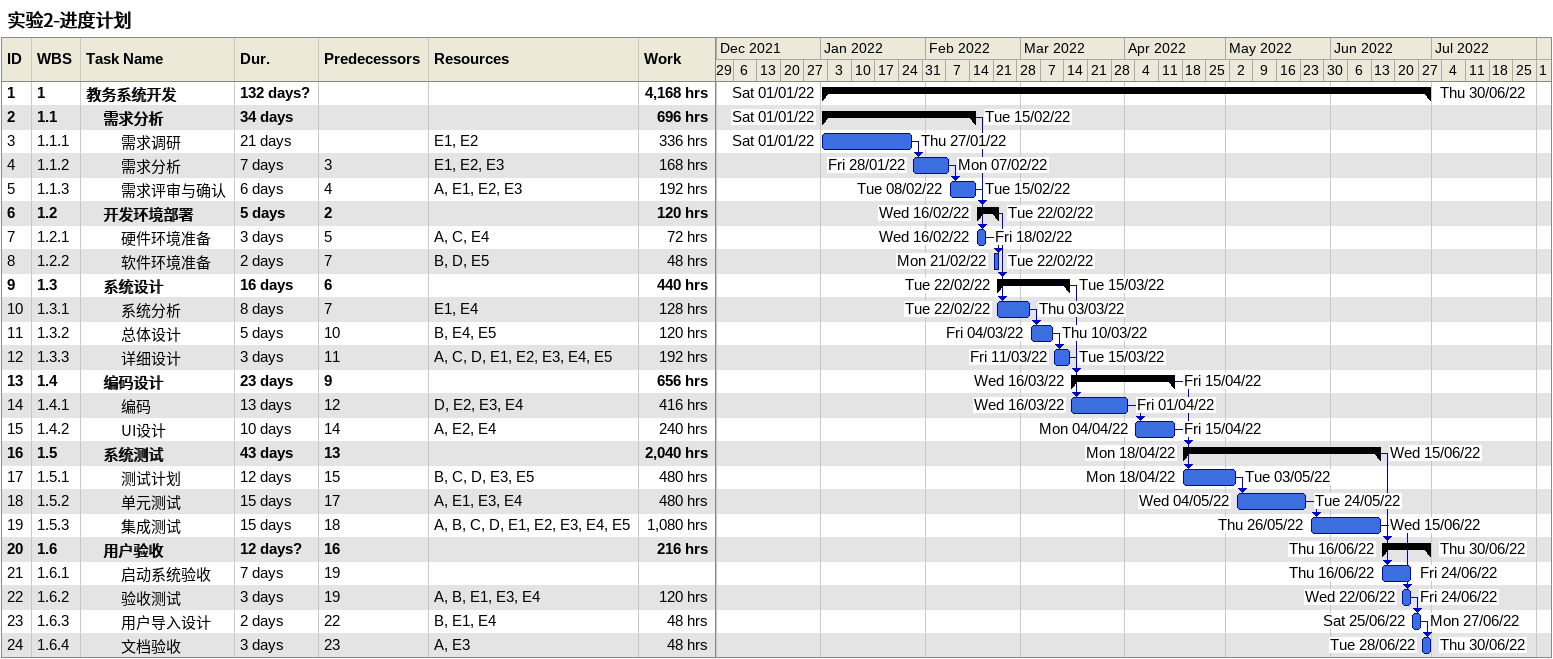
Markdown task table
实验2-进度计划

| ID | WBS | Task | Duration | Start | Finish | Predecessors | Resources | Work (h) |
|---|---|---|---|---|---|---|---|---|
| 1 | 1 | **教务系统开发** | 132d? | 2022-01-01 | 2022-06-30 |  |  | 4168 |
| 2 | 1.1 | **需求分析** | 34d | 2022-01-01 | 2022-02-15 |  |  | 696 |
| 3 | 1.1.1 | 需求调研 | 21d | 2022-01-01 | 2022-01-27 |  | E1, E2 | 336 |
| 4 | 1.1.2 | 需求分析 | 7d | 2022-01-28 | 2022-02-07 | 3 | E1, E2, E3 | 168 |
| 5 | 1.1.3 | 需求评审与确认 | 6d | 2022-02-08 | 2022-02-15 | 4 | A, E1, E2, E3 | 192 |
| 6 | 1.2 | **开发环境部署** | 5d | 2022-02-16 | 2022-02-22 | 2 |  | 120 |
| 7 | 1.2.1 | 硬件环境准备 | 3d | 2022-02-16 | 2022-02-18 | 5 | A, C, E4 | 72 |
| 8 | 1.2.2 | 软件环境准备 | 2d | 2022-02-21 | 2022-02-22 | 7 | B, D, E5 | 48 |
| 9 | 1.3 | **系统设计** | 16d | 2022-02-22 | 2022-03-15 | 6 |  | 440 |
| 10 | 1.3.1 | 系统分析 | 8d | 2022-02-22 | 2022-03-03 | 7 | E1, E4 | 128 |
| 11 | 1.3.2 | 总体设计 | 5d | 2022-03-04 | 2022-03-10 | 10 | B, E4, E5 | 120 |
| 12 | 1.3.3 | 详细设计 | 3d | 2022-03-11 | 2022-03-15 | 11 | A, C, D, E1, E2, E3, E4, E5 | 192 |
| 13 | 1.4 | **编码设计** | 23d | 2022-03-16 | 2022-04-15 | 9 |  | 656 |
| 14 | 1.4.1 | 编码 | 13d | 2022-03-16 | 2022-04-01 | 12 | D, E2, E3, E4 | 416 |
| 15 | 1.4.2 | UI设计 | 10d | 2022-04-04 | 2022-04-15 | 14 | A, E2, E4 | 240 |
| 16 | 1.5 | **系统测试** | 43d | 2022-04-18 | 2022-06-15 | 13 |  | 2040 |
| 17 | 1.5.1 | 测试计划 | 12d | 2022-04-18 | 2022-05-03 | 15 | B, C, D, E3, E5 | 480 |
| 18 | 1.5.2 | 单元测试 | 15d | 2022-05-04 | 2022-05-24 | 17 | A, E1, E3, E4 | 480 |
| 19 | 1.5.3 | 集成测试 | 15d | 2022-05-26 | 2022-06-15 | 18 | A, B, C, D, E1, E2, E3, E4, E5 | 1080 |
| 20 | 1.6 | **用户验收** | 12d? | 2022-06-16 | 2022-06-30 | 16 |  | 216 |
| 21 | 1.6.1 | 启动系统验收 | 7d | 2022-06-16 | 2022-06-24 | 19 |  |  |
| 22 | 1.6.2 | 验收测试 | 3d | 2022-06-22 | 2022-06-24 | 19 | A, B, E1, E3, E4 | 120 |
| 23 | 1.6.3 | 用户导入设计 | 2d | 2022-06-25 | 2022-06-27 | 22 | B, E1, E4 | 48 |
| 24 | 1.6.4 | 文档验收 | 3d | 2022-06-28 | 2022-06-30 | 23 | A, E3 | 48 |
